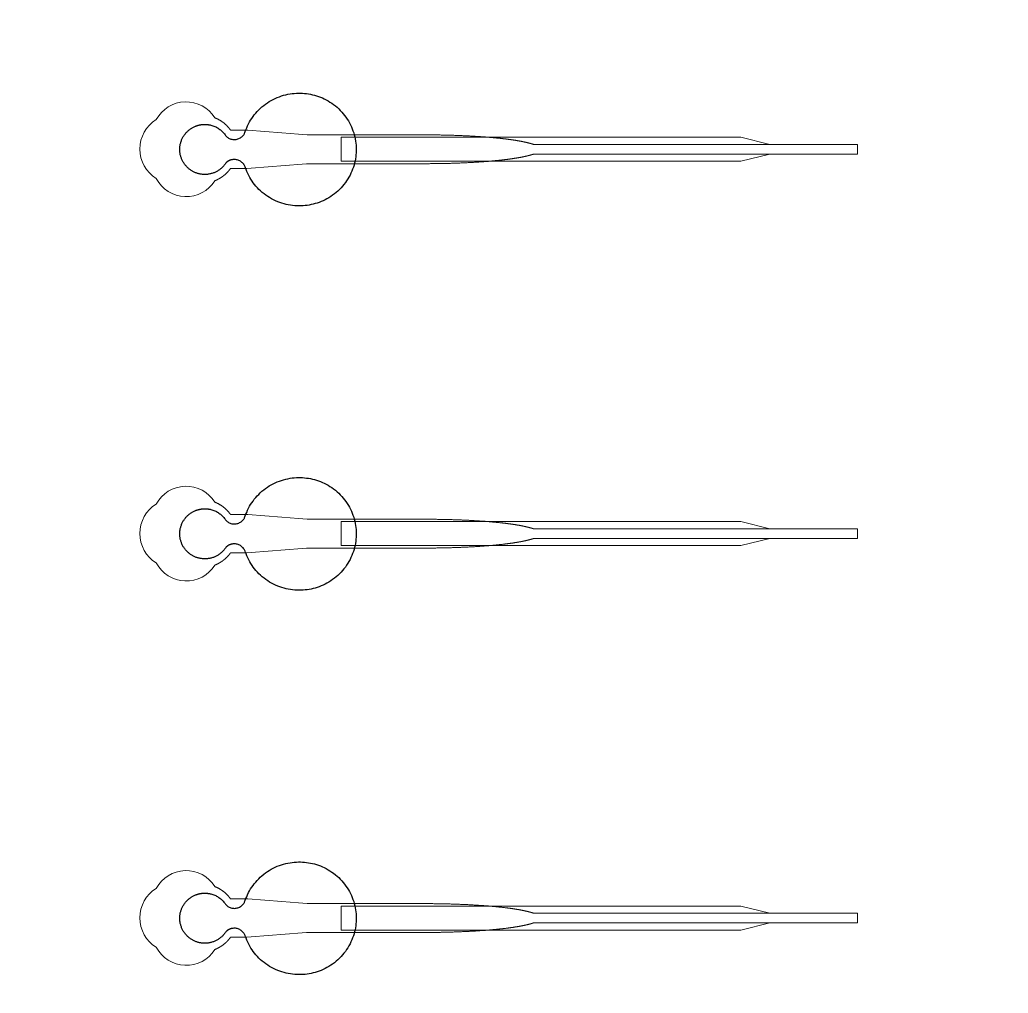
# Model space of a CAD drawing. Header units: inches. Extents: x -52997 to 52003, y -52254 to 52746.
# Drawn here: x -4 to 5140, y -6398 to -1333 of the extents above; entities that cross this region are included whole.
import ezdxf

# ---------------------------------------------------------------- set-up
doc = ezdxf.new("R2010")
doc.units = ezdxf.units.IN
doc.header["$MEASUREMENT"] = 0
doc.layers.add('1', color=1, linetype='Continuous')
doc.layers.add('2', color=140, linetype='Continuous', lineweight=0)
doc.layers.add('3', color=90, linetype='Continuous', lineweight=0)

msp = doc.modelspace()

# ---------------------------------------------------------------- linework, layer by layer
at = {"layer": '1'}
for points in [[(-16283.4, -47485.7), (0, -47485.7), (16283.4, -47485.7, 5.999107)], [(-16250, -47285.7), (0, -47285.7), (16250, -47285.7, 5.986812)], [(-13685.8, -45485.7), (0, -45485.7), (13685.8, -45485.7, 6.794322)]]:
    msp.add_lwpolyline(points, format="xyb", close=True, dxfattribs=at)
msp.add_circle((-497.2, 245.8), 52500, dxfattribs=at)
for points in [[(1067.9, -2078.6), (1090.1, -2055.5), (1121.8, -2060.7), (1153.4, -2065.9), (1167.1, -2094.9), (1242.5, -2335.8), (1494.5, -2298.1), (1746.5, -2260.4), (1746.6, -2008.3), (1746.8, -1756.1), (1494.8, -1718.2), (1242.8, -1680.3), (1167.1, -1921.1), (1153.9, -1949.6), (1123.1, -1955.3), (1092.2, -1961.1), (1069.6, -1939.3), (1018.3, -1855.9), (923.9, -1882), (829.5, -1908.1), (828.3, -2006), (827.1, -2104), (920.8, -2132.4), (1014.6, -2160.8), (1067.9, -2078.6)], [(1067.9, -4078.6), (1090.1, -4055.5), (1121.8, -4060.7), (1153.4, -4065.9), (1167.1, -4094.9), (1242.5, -4335.8), (1494.5, -4298.1), (1746.5, -4260.4), (1746.6, -4008.3), (1746.8, -3756.1), (1494.8, -3718.2), (1242.8, -3680.3), (1167.1, -3921.1), (1153.9, -3949.6), (1123.1, -3955.3), (1092.2, -3961.1), (1069.6, -3939.3), (1018.3, -3855.9), (923.9, -3882), (829.5, -3908.1), (828.3, -4006), (827.1, -4104), (920.8, -4132.4), (1014.6, -4160.8), (1067.9, -4078.6)], [(1067.9, -6078.6), (1090.1, -6055.5), (1121.8, -6060.7), (1153.4, -6065.9), (1167.1, -6094.9), (1242.5, -6335.8), (1494.5, -6298.1), (1746.5, -6260.4), (1746.6, -6008.3), (1746.8, -5756.1), (1494.8, -5718.2), (1242.8, -5680.3), (1167.1, -5921.1), (1153.9, -5949.6), (1123.1, -5955.3), (1092.2, -5961.1), (1069.6, -5939.3), (1018.3, -5855.9), (923.9, -5882), (829.5, -5908.1), (828.3, -6006), (827.1, -6104), (920.8, -6132.4), (1014.6, -6160.8), (1067.9, -6078.6)]]:
    msp.add_rational_spline(points, [1, 0.884783429184, 1, 0.884783429184, 1, 0.758252289935, 1, 0.758252289935, 1, 0.758252289935, 1, 0.758252289935, 1, 0.888941908896, 1, 0.888941908896, 1, 0.79946124759, 1, 0.79946124759, 1, 0.79946124759, 1, 0.79946124759, 1], degree=2, knots=[0, 0, 0, 0.969535, 0.969535, 1.939069, 1.939069, 3.359405, 3.359405, 4.779741, 4.779741, 6.200078, 6.200078, 7.620414, 7.620414, 8.571947, 8.571947, 9.52348, 9.52348, 10.812277, 10.812277, 12.101074, 12.101074, 13.389871, 13.389871, 14.678668, 14.678668, 14.678668], dxfattribs=at)
at = {"layer": '2'}
for points in [[(-16283.4, -47485.7), (0, -47485.7), (16283.4, -47485.7, 5.999107)], [(-16250, -47285.7), (0, -47285.7), (16250, -47285.7, 5.986812)], [(-13685.8, -45485.7), (0, -45485.7), (13685.8, -45485.7, 6.794322)], [(1010.7, -2170.4), (1011, -2170.3), (1011.9, -2170), (1012.7, -2169.7), (1013.6, -2169.3), (1014.4, -2169), (1015.3, -2168.6), (1016.1, -2168.3), (1017, -2167.9), (1017.8, -2167.5), (1018.7, -2167.2), (1019.5, -2166.8), (1020.4, -2166.4), (1021.2, -2166), (1022.1, -2165.6), (1022.9, -2165.2), (1023.8, -2164.8), (1024.7, -2164.4), (1025.5, -2163.9), (1026.4, -2163.5), (1027.2, -2163.1), (1028.1, -2162.6), (1028.9, -2162.2), (1029.8, -2161.7), (1030.7, -2161.3), (1031.5, -2160.8), (1032.4, -2160.3), (1033.2, -2159.9), (1034.1, -2159.4), (1034.9, -2158.9), (1035.8, -2158.4), (1036.6, -2157.9), (1037.5, -2157.4), (1038.4, -2156.9), (1039.2, -2156.4), (1040.1, -2155.8), (1040.9, -2155.3), (1041.7, -2154.8), (1042.6, -2154.2), (1043.4, -2153.7), (1044.3, -2153.1), (1045.1, -2152.6), (1046, -2152), (1046.8, -2151.4), (1047.6, -2150.9), (1048.5, -2150.3), (1049.3, -2149.7), (1050.1, -2149.1), (1050.9, -2148.5), (1051.8, -2147.9), (1052.6, -2147.3), (1053.4, -2146.7), (1054.2, -2146.1), (1055, -2145.5), (1055.8, -2144.8), (1056.6, -2144.2), (1057.4, -2143.6), (1058.2, -2142.9), (1059, -2142.3), (1059.8, -2141.7), (1060.6, -2141), (1061.4, -2140.4), (1062.2, -2139.7), (1062.9, -2139), (1063.7, -2138.4), (1064.5, -2137.7), (1065.2, -2137), (1066, -2136.3), (1066.8, -2135.7), (1067.5, -2135), (1068.3, -2134.3), (1069, -2133.6), (1069.7, -2132.9), (1070.5, -2132.2), (1071.2, -2131.5), (1071.9, -2130.8), (1072.7, -2130.1), (1073.4, -2129.3), (1074.1, -2128.6), (1074.8, -2127.9), (1075.5, -2127.2), (1076.2, -2126.4), (1076.9, -2125.7), (1077.6, -2125), (1078.2, -2124.3), (1078.9, -2123.5), (1079.6, -2122.8), (1080.2, -2122), (1080.9, -2121.3), (1081.5, -2120.5), (1082.2, -2119.8), (1082.8, -2119), (1083.5, -2118.3), (1084.1, -2117.5), (1084.7, -2116.8), (1085.3, -2116), (1085.9, -2115.3), (1086.5, -2114.5), (1087.1, -2113.7), (1087.7, -2113), (1088.3, -2112.2), (1088.9, -2111.4), (1089.5, -2110.7), (1090, -2109.9), (1090.6, -2109.1), (1091.1, -2108.4), (1091.7, -2107.6), (1092.2, -2106.8), (1135.8, -2106.8), (1157.6, -2106.8), (1168.5, -2106.8), (1171.2, -2106.8), (1172.6, -2106.8), (1172.6, -2106.8), (1172.6, -2106.8), (1172.7, -2106.8), (1172.7, -2106.8), (1172.7, -2106.8), (1172.8, -2106.8), (1173.1, -2106.8), (1173.8, -2106.7), (1175.2, -2106.6), (1177.9, -2106.4), (1200, -2104.7), (1376.7, -2091.2), (1465, -2084.4), (1487.1, -2082.7), (1498.1, -2081.9), (1498.5, -2081.8), (1498.5, -2081.8), (1498.6, -2081.8), (1498.6, -2081.8), (1498.7, -2081.8), (1499.1, -2081.8), (1759.6, -2081.8), (1765.9, -2081.8), (1778.4, -2081.8), (1878.9, -2081.8), (2080, -2081.8), (2092.5, -2081.8), (2098.8, -2081.8), (2102, -2081.8), (2103.5, -2081.8), (2103.9, -2081.8), (2104.1, -2081.8), (2104.2, -2081.8), (2104.3, -2081.8), (2104.3, -2081.8), (2104.3, -2081.8), (2104.9, -2081.8), (2109.5, -2081.8), (2114.1, -2081.8), (2118.7, -2081.8), (2123.3, -2081.8), (2128, -2081.8), (2132.6, -2081.7), (2137.3, -2081.7), (2142, -2081.7), (2146.7, -2081.6), (2151.4, -2081.6), (2156.1, -2081.6), (2160.8, -2081.5), (2165.5, -2081.4), (2170.3, -2081.4), (2175, -2081.3), (2179.8, -2081.2), (2184.6, -2081.2), (2189.3, -2081.1), (2194.1, -2081), (2198.9, -2080.9), (2203.7, -2080.8), (2208.5, -2080.7), (2213.3, -2080.6), (2218.1, -2080.5), (2222.9, -2080.3), (2227.8, -2080.2), (2232.6, -2080.1), (2237.4, -2080), (2242.2, -2079.8), (2247.1, -2079.7), (2251.9, -2079.5), (2256.7, -2079.4), (2261.6, -2079.2), (2266.4, -2079), (2271.2, -2078.9), (2276.1, -2078.7), (2280.9, -2078.5), (2285.7, -2078.3), (2290.5, -2078.1), (2295.4, -2077.9), (2300.2, -2077.7), (2305, -2077.5), (2309.8, -2077.3), (2314.6, -2077.1), (2319.4, -2076.8), (2324.2, -2076.6), (2328.9, -2076.4), (2333.7, -2076.1), (2338.5, -2075.9), (2343.2, -2075.6), (2348, -2075.4), (2352.7, -2075.1), (2357.4, -2074.8), (2362.1, -2074.6), (2366.8, -2074.3), (2371.5, -2074), (2376.2, -2073.7), (2380.8, -2073.4), (2385.5, -2073.1), (2390.1, -2072.8), (2394.7, -2072.5), (2399.3, -2072.1), (2403.8, -2071.8), (2406.1, -2071.6), (2408.4, -2071.5), (2410.7, -2071.3), (2412.9, -2071.1), (2415.2, -2071), (2417.5, -2070.8), (2419.7, -2070.6), (2421.9, -2070.5), (2424.2, -2070.3), (2426.4, -2070.1), (2428.7, -2069.9), (2430.9, -2069.7), (2433.1, -2069.6), (2435.3, -2069.4), (2437.5, -2069.2), (2439.7, -2069), (2441.9, -2068.8), (2444.1, -2068.6), (2446.3, -2068.5), (2448.5, -2068.3), (2450.7, -2068.1), (2452.8, -2067.9), (2455, -2067.7), (2457.2, -2067.5), (2459.3, -2067.3), (2461.4, -2067.1), (2463.6, -2066.9), (2465.7, -2066.7), (2467.8, -2066.5), (2470, -2066.3), (2472.1, -2066.1), (2474.2, -2065.9), (2476.3, -2065.7), (2478.4, -2065.5), (2480.5, -2065.3), (2482.5, -2065.1), (2484.6, -2064.8), (2486.7, -2064.6), (2488.7, -2064.4), (2490.8, -2064.2), (2492.8, -2064), (2494.8, -2063.8), (2496.9, -2063.5), (2498.9, -2063.3), (2500.9, -2063.1), (2502.9, -2062.9), (2504.9, -2062.7), (2506.9, -2062.4), (2508.9, -2062.2), (2510.8, -2062), (2512.8, -2061.8), (2514.8, -2061.5), (2516.7, -2061.3), (2518.7, -2061.1), (2520.6, -2060.8), (2522.5, -2060.6), (2524.4, -2060.4), (2526.3, -2060.1), (2528.2, -2059.9), (2530.1, -2059.7), (2532, -2059.4), (2533.9, -2059.2), (2535.7, -2058.9), (2537.6, -2058.7), (2539.5, -2058.5), (2541.3, -2058.2), (2543.1, -2058), (2544.9, -2057.7), (2546.8, -2057.5), (2548.6, -2057.2), (2550.4, -2057), (2552.1, -2056.7), (2553.9, -2056.5), (2555.7, -2056.2), (2557.4, -2056), (2559.2, -2055.7), (2560.9, -2055.5), (2562.7, -2055.2), (2564.4, -2055), (2566.1, -2054.7), (2567.8, -2054.5), (2569.5, -2054.2), (2571.2, -2053.9), (2572.8, -2053.7), (2574.5, -2053.4), (2576.1, -2053.2), (2577.8, -2052.9), (2579.4, -2052.6), (2581, -2052.4), (2582.7, -2052.1), (2584.3, -2051.8), (2585.9, -2051.6), (2587.4, -2051.3), (2589, -2051), (2590.6, -2050.8), (2592.1, -2050.5), (2593.7, -2050.2), (2595.2, -2050), (2596.7, -2049.7), (2598.2, -2049.4), (2599.7, -2049.1), (2601.2, -2048.9), (2602.7, -2048.6), (2604.2, -2048.3), (2605.6, -2048), (2607.1, -2047.8), (2608.5, -2047.5), (2610, -2047.2), (2611.4, -2046.9), (2612.8, -2046.6), (2614.2, -2046.4), (2615.6, -2046.1), (2617, -2045.8), (2618.3, -2045.5), (2619.7, -2045.2), (2621, -2044.9), (2622.4, -2044.7), (2623.7, -2044.4), (2625, -2044.1), (2626.3, -2043.8), (2627.6, -2043.5), (2628.9, -2043.2), (2630.1, -2043), (2631.4, -2042.7), (2632.6, -2042.4), (2633.9, -2042.1), (2635.1, -2041.8), (2636.3, -2041.5), (2637.5, -2041.2), (2638.7, -2040.9), (2639.9, -2040.6), (2641.1, -2040.3), (2642.2, -2040.1), (2643.4, -2039.8), (2644.5, -2039.5), (2645.6, -2039.2), (2646.7, -2038.9), (2647.8, -2038.6), (2648.9, -2038.3), (2650, -2038), (2651.1, -2037.7), (2652.2, -2037.4), (2653.2, -2037.1), (2654.2, -2036.8), (2655.3, -2036.5), (2656.3, -2036.2), (2657.3, -2035.9), (2658.3, -2035.6), (2659.3, -2035.3), (2660.2, -2035), (2661.2, -2034.7), (2662.2, -2034.4), (2663.1, -2034.1), (2664, -2033.8), (2664.9, -2033.5), (2665.8, -2033.2), (2666.7, -2032.9), (2667.6, -2032.6), (2668.5, -2032.3), (2669.9, -2031.9), (4355.5, -2032), (4355.5, -1981.8), (2670, -1981.8), (2669.7, -1981.7), (2668.8, -1981.4), (2668, -1981.1), (2667.1, -1980.8), (2666.2, -1980.5), (2665.3, -1980.2), (2664.4, -1979.9), (2663.4, -1979.6), (2662.5, -1979.3), (2661.6, -1979), (2660.6, -1978.7), (2659.6, -1978.4), (2658.6, -1978.1), (2657.6, -1977.8), (2656.6, -1977.5), (2655.6, -1977.2), (2654.6, -1976.9), (2653.6, -1976.6), (2652.5, -1976.3), (2651.5, -1976.1), (2650.4, -1975.8), (2649.3, -1975.5), (2648.2, -1975.2), (2647.1, -1974.9), (2646, -1974.6), (2644.9, -1974.3), (2643.7, -1974), (2642.6, -1973.7), (2641.4, -1973.4), (2640.2, -1973.1), (2639.1, -1972.8), (2637.9, -1972.5), (2636.7, -1972.2), (2635.4, -1971.9), (2634.2, -1971.7), (2633, -1971.4), (2631.7, -1971.1), (2630.5, -1970.8), (2629.2, -1970.5), (2627.9, -1970.2), (2626.6, -1969.9), (2625.3, -1969.6), (2624, -1969.4), (2622.7, -1969.1), (2621.4, -1968.8), (2620, -1968.5), (2618.7, -1968.2), (2617.3, -1967.9), (2615.9, -1967.7), (2614.5, -1967.4), (2613.1, -1967.1), (2611.7, -1966.8), (2610.3, -1966.5), (2608.9, -1966.3), (2607.5, -1966), (2606, -1965.7), (2604.5, -1965.4), (2603.1, -1965.1), (2601.6, -1964.9), (2600.1, -1964.6), (2598.6, -1964.3), (2597.1, -1964), (2595.6, -1963.8), (2594, -1963.5), (2592.5, -1963.2), (2590.9, -1963), (2589.4, -1962.7), (2587.8, -1962.4), (2586.2, -1962.2), (2584.6, -1961.9), (2583, -1961.6), (2581.4, -1961.4), (2579.8, -1961.1), (2578.1, -1960.8), (2576.5, -1960.6), (2574.8, -1960.3), (2573.2, -1960), (2571.5, -1959.8), (2569.8, -1959.5), (2568.1, -1959.3), (2566.4, -1959), (2564.7, -1958.7), (2563, -1958.5), (2561.3, -1958.2), (2559.5, -1958), (2557.8, -1957.7), (2556, -1957.5), (2554.3, -1957.2), (2552.5, -1957), (2550.7, -1956.7), (2548.9, -1956.5), (2547.1, -1956.2), (2545.3, -1956), (2543.5, -1955.7), (2541.7, -1955.5), (2539.8, -1955.2), (2538, -1955), (2536.1, -1954.8), (2534.3, -1954.5), (2532.4, -1954.3), (2530.5, -1954), (2528.6, -1953.8), (2526.7, -1953.6), (2524.8, -1953.3), (2522.9, -1953.1), (2521, -1952.9), (2519, -1952.6), (2517.1, -1952.4), (2515.2, -1952.2), (2513.2, -1951.9), (2511.2, -1951.7), (2509.3, -1951.5), (2507.3, -1951.3), (2505.3, -1951), (2503.3, -1950.8), (2501.3, -1950.6), (2499.3, -1950.4), (2497.3, -1950.2), (2495.3, -1949.9), (2493.2, -1949.7), (2491.2, -1949.5), (2489.2, -1949.3), (2487.1, -1949.1), (2485, -1948.9), (2483, -1948.7), (2480.9, -1948.4), (2478.8, -1948.2), (2476.7, -1948), (2474.6, -1947.8), (2472.5, -1947.6), (2470.4, -1947.4), (2468.3, -1947.2), (2466.2, -1947), (2464.1, -1946.8), (2461.9, -1946.6), (2459.8, -1946.4), (2457.6, -1946.2), (2455.5, -1946), (2453.3, -1945.8), (2451.2, -1945.6), (2449, -1945.4), (2446.8, -1945.3), (2444.6, -1945.1), (2442.5, -1944.9), (2440.3, -1944.7), (2438.1, -1944.5), (2435.9, -1944.3), (2433.7, -1944.1), (2431.4, -1944), (2429.2, -1943.8), (2427, -1943.6), (2424.8, -1943.4), (2422.5, -1943.2), (2420.3, -1943.1), (2418, -1942.9), (2415.8, -1942.7), (2413.5, -1942.6), (2411.3, -1942.4), (2409, -1942.2), (2406.7, -1942.1), (2402.2, -1941.7), (2397.6, -1941.4), (2393, -1941.1), (2388.4, -1940.8), (2383.8, -1940.5), (2379.2, -1940.2), (2374.5, -1939.9), (2369.9, -1939.6), (2365.2, -1939.3), (2360.5, -1939), (2355.8, -1938.7), (2351.1, -1938.5), (2346.4, -1938.2), (2341.7, -1937.9), (2336.9, -1937.7), (2332.2, -1937.5), (2327.4, -1937.2), (2322.7, -1937), (2317.9, -1936.7), (2313.1, -1936.5), (2308.4, -1936.3), (2303.6, -1936.1), (2298.8, -1935.9), (2294, -1935.7), (2289.2, -1935.5), (2284.4, -1935.3), (2279.6, -1935.1), (2274.8, -1934.9), (2270, -1934.7), (2265.2, -1934.6), (2260.3, -1934.4), (2255.5, -1934.3), (2250.7, -1934.1), (2245.9, -1933.9), (2241.1, -1933.8), (2236.3, -1933.7), (2231.5, -1933.5), (2226.7, -1933.4), (2221.9, -1933.3), (2217.1, -1933.2), (2212.3, -1933.1), (2207.6, -1932.9), (2202.8, -1932.8), (2198, -1932.8), (2193.3, -1932.7), (2188.5, -1932.6), (2183.8, -1932.5), (2179, -1932.4), (2174.3, -1932.3), (2169.6, -1932.3), (2164.9, -1932.2), (2160.2, -1932.2), (2155.5, -1932.1), (2150.8, -1932.1), (2146.1, -1932), (2141.5, -1932), (2136.8, -1931.9), (2132.2, -1931.9), (2127.6, -1931.9), (2123, -1931.9), (2118.4, -1931.9), (2116.1, -1931.8), (2115.5, -1931.8), (2115.2, -1931.8), (2115.1, -1931.8), (2114.9, -1931.8), (2113.3, -1931.8), (2106.9, -1931.8), (2094.2, -1931.8), (2043.2, -1931.8), (1839.2, -1931.8), (1788.2, -1931.8), (1762.7, -1931.8), (1756.4, -1931.8), (1754.8, -1931.8), (1499, -1931.8), (1498.6, -1931.8), (1498.6, -1931.8), (1498.5, -1931.8), (1498.5, -1931.8), (1498.4, -1931.8), (1498.1, -1931.8), (1496.7, -1931.7), (1491.2, -1931.3), (1447, -1927.9), (1358.7, -1921.1), (1182, -1907.6), (1176.5, -1907.1), (1173.8, -1906.9), (1173.1, -1906.9), (1172.7, -1906.8), (1172.7, -1906.8), (1172.7, -1906.8), (1172.7, -1906.8), (1172.6, -1906.8), (1172.6, -1906.8), (1172.6, -1906.8), (1172.2, -1906.8), (1169.5, -1906.8), (1164.1, -1906.8), (1153.2, -1906.8), (1131.4, -1906.8), (1109.6, -1906.8), (1098.7, -1906.8), (1093.2, -1906.8), (1092.6, -1906.8), (1092.4, -1906.8), (1092.3, -1906.8), (1092.3, -1906.8), (1092.2, -1906.8), (1092.2, -1906.8), (1092.2, -1906.8), (1091.8, -1906.2), (1091, -1905.1), (1090.2, -1904), (1089.4, -1902.9), (1088.6, -1901.8), (1087.7, -1900.6), (1086.8, -1899.5), (1086, -1898.4), (1085.1, -1897.3), (1084.2, -1896.2), (1083.3, -1895.1), (1082.3, -1894), (1081.4, -1892.9), (1080.4, -1891.8), (1079.5, -1890.7), (1078.5, -1889.6), (1077.5, -1888.5), (1076.5, -1887.5), (1075.5, -1886.4), (1074.5, -1885.3), (1073.4, -1884.3), (1072.4, -1883.2), (1071.3, -1882.2), (1070.2, -1881.1), (1069.2, -1880.1), (1068.1, -1879), (1066.9, -1878), (1065.8, -1877), (1064.7, -1876), (1063.5, -1875), (1062.4, -1874), (1061.2, -1873), (1060, -1872), (1058.9, -1871), (1057.7, -1870.1), (1056.4, -1869.1), (1055.2, -1868.2), (1054, -1867.2), (1052.8, -1866.3), (1051.5, -1865.4), (1050.2, -1864.5), (1049, -1863.6), (1047.7, -1862.7), (1046.4, -1861.8), (1045.1, -1861), (1043.8, -1860.1), (1042.5, -1859.3), (1041.2, -1858.4), (1039.9, -1857.6), (1038.5, -1856.8), (1037.2, -1856), (1035.8, -1855.2), (1034.5, -1854.4), (1033.1, -1853.6), (1031.7, -1852.9), (1030.4, -1852.1), (1029, -1851.4), (1027.6, -1850.7), (1026.2, -1850), (1024.8, -1849.3), (1023.4, -1848.6), (1022, -1848), (1020.6, -1847.3), (1019.1, -1846.7), (1017.7, -1846.1), (1016.3, -1845.5), (1014.9, -1844.9), (1013.4, -1844.3), (1012, -1843.7), (1010.8, -1843.2, 0.576044), (706.2, -1852.6, 0.560065), (706.2, -2159.1, 0.578435)], [(1010.7, -4170.4), (1011, -4170.3), (1011.9, -4170), (1012.7, -4169.7), (1013.6, -4169.3), (1014.4, -4169), (1015.3, -4168.6), (1016.1, -4168.3), (1017, -4167.9), (1017.8, -4167.5), (1018.7, -4167.2), (1019.5, -4166.8), (1020.4, -4166.4), (1021.2, -4166), (1022.1, -4165.6), (1022.9, -4165.2), (1023.8, -4164.8), (1024.7, -4164.4), (1025.5, -4163.9), (1026.4, -4163.5), (1027.2, -4163.1), (1028.1, -4162.6), (1028.9, -4162.2), (1029.8, -4161.7), (1030.7, -4161.3), (1031.5, -4160.8), (1032.4, -4160.3), (1033.2, -4159.9), (1034.1, -4159.4), (1034.9, -4158.9), (1035.8, -4158.4), (1036.6, -4157.9), (1037.5, -4157.4), (1038.4, -4156.9), (1039.2, -4156.4), (1040.1, -4155.8), (1040.9, -4155.3), (1041.7, -4154.8), (1042.6, -4154.2), (1043.4, -4153.7), (1044.3, -4153.1), (1045.1, -4152.6), (1046, -4152), (1046.8, -4151.4), (1047.6, -4150.9), (1048.5, -4150.3), (1049.3, -4149.7), (1050.1, -4149.1), (1050.9, -4148.5), (1051.8, -4147.9), (1052.6, -4147.3), (1053.4, -4146.7), (1054.2, -4146.1), (1055, -4145.5), (1055.8, -4144.8), (1056.6, -4144.2), (1057.4, -4143.6), (1058.2, -4142.9), (1059, -4142.3), (1059.8, -4141.7), (1060.6, -4141), (1061.4, -4140.4), (1062.2, -4139.7), (1062.9, -4139), (1063.7, -4138.4), (1064.5, -4137.7), (1065.2, -4137), (1066, -4136.3), (1066.8, -4135.7), (1067.5, -4135), (1068.3, -4134.3), (1069, -4133.6), (1069.7, -4132.9), (1070.5, -4132.2), (1071.2, -4131.5), (1071.9, -4130.8), (1072.7, -4130.1), (1073.4, -4129.3), (1074.1, -4128.6), (1074.8, -4127.9), (1075.5, -4127.2), (1076.2, -4126.4), (1076.9, -4125.7), (1077.6, -4125), (1078.2, -4124.3), (1078.9, -4123.5), (1079.6, -4122.8), (1080.2, -4122), (1080.9, -4121.3), (1081.5, -4120.5), (1082.2, -4119.8), (1082.8, -4119), (1083.5, -4118.3), (1084.1, -4117.5), (1084.7, -4116.8), (1085.3, -4116), (1085.9, -4115.3), (1086.5, -4114.5), (1087.1, -4113.7), (1087.7, -4113), (1088.3, -4112.2), (1088.9, -4111.4), (1089.5, -4110.7), (1090, -4109.9), (1090.6, -4109.1), (1091.1, -4108.4), (1091.7, -4107.6), (1092.2, -4106.8), (1135.8, -4106.8), (1157.6, -4106.8), (1168.5, -4106.8), (1171.2, -4106.8), (1172.6, -4106.8), (1172.6, -4106.8), (1172.6, -4106.8), (1172.7, -4106.8), (1172.7, -4106.8), (1172.7, -4106.8), (1172.8, -4106.8), (1173.1, -4106.8), (1173.8, -4106.7), (1175.2, -4106.6), (1177.9, -4106.4), (1200, -4104.7), (1376.7, -4091.2), (1465, -4084.4), (1487.1, -4082.7), (1498.1, -4081.9), (1498.5, -4081.8), (1498.5, -4081.8), (1498.6, -4081.8), (1498.6, -4081.8), (1498.7, -4081.8), (1499.1, -4081.8), (1759.6, -4081.8), (1765.9, -4081.8), (1778.4, -4081.8), (1878.9, -4081.8), (2080, -4081.8), (2092.5, -4081.8), (2098.8, -4081.8), (2102, -4081.8), (2103.5, -4081.8), (2103.9, -4081.8), (2104.1, -4081.8), (2104.2, -4081.8), (2104.3, -4081.8), (2104.3, -4081.8), (2104.3, -4081.8), (2104.9, -4081.8), (2109.5, -4081.8), (2114.1, -4081.8), (2118.7, -4081.8), (2123.3, -4081.8), (2128, -4081.8), (2132.6, -4081.7), (2137.3, -4081.7), (2142, -4081.7), (2146.7, -4081.6), (2151.4, -4081.6), (2156.1, -4081.6), (2160.8, -4081.5), (2165.5, -4081.4), (2170.3, -4081.4), (2175, -4081.3), (2179.8, -4081.2), (2184.6, -4081.2), (2189.3, -4081.1), (2194.1, -4081), (2198.9, -4080.9), (2203.7, -4080.8), (2208.5, -4080.7), (2213.3, -4080.6), (2218.1, -4080.5), (2222.9, -4080.3), (2227.8, -4080.2), (2232.6, -4080.1), (2237.4, -4080), (2242.2, -4079.8), (2247.1, -4079.7), (2251.9, -4079.5), (2256.7, -4079.4), (2261.6, -4079.2), (2266.4, -4079), (2271.2, -4078.9), (2276.1, -4078.7), (2280.9, -4078.5), (2285.7, -4078.3), (2290.5, -4078.1), (2295.4, -4077.9), (2300.2, -4077.7), (2305, -4077.5), (2309.8, -4077.3), (2314.6, -4077.1), (2319.4, -4076.8), (2324.2, -4076.6), (2328.9, -4076.4), (2333.7, -4076.1), (2338.5, -4075.9), (2343.2, -4075.6), (2348, -4075.4), (2352.7, -4075.1), (2357.4, -4074.8), (2362.1, -4074.6), (2366.8, -4074.3), (2371.5, -4074), (2376.2, -4073.7), (2380.8, -4073.4), (2385.5, -4073.1), (2390.1, -4072.8), (2394.7, -4072.5), (2399.3, -4072.1), (2403.8, -4071.8), (2406.1, -4071.6), (2408.4, -4071.5), (2410.7, -4071.3), (2412.9, -4071.1), (2415.2, -4071), (2417.5, -4070.8), (2419.7, -4070.6), (2421.9, -4070.5), (2424.2, -4070.3), (2426.4, -4070.1), (2428.7, -4069.9), (2430.9, -4069.7), (2433.1, -4069.6), (2435.3, -4069.4), (2437.5, -4069.2), (2439.7, -4069), (2441.9, -4068.8), (2444.1, -4068.6), (2446.3, -4068.5), (2448.5, -4068.3), (2450.7, -4068.1), (2452.8, -4067.9), (2455, -4067.7), (2457.2, -4067.5), (2459.3, -4067.3), (2461.4, -4067.1), (2463.6, -4066.9), (2465.7, -4066.7), (2467.8, -4066.5), (2470, -4066.3), (2472.1, -4066.1), (2474.2, -4065.9), (2476.3, -4065.7), (2478.4, -4065.5), (2480.5, -4065.3), (2482.5, -4065.1), (2484.6, -4064.8), (2486.7, -4064.6), (2488.7, -4064.4), (2490.8, -4064.2), (2492.8, -4064), (2494.8, -4063.8), (2496.9, -4063.5), (2498.9, -4063.3), (2500.9, -4063.1), (2502.9, -4062.9), (2504.9, -4062.7), (2506.9, -4062.4), (2508.9, -4062.2), (2510.8, -4062), (2512.8, -4061.8), (2514.8, -4061.5), (2516.7, -4061.3), (2518.7, -4061.1), (2520.6, -4060.8), (2522.5, -4060.6), (2524.4, -4060.4), (2526.3, -4060.1), (2528.2, -4059.9), (2530.1, -4059.7), (2532, -4059.4), (2533.9, -4059.2), (2535.7, -4058.9), (2537.6, -4058.7), (2539.5, -4058.5), (2541.3, -4058.2), (2543.1, -4058), (2544.9, -4057.7), (2546.8, -4057.5), (2548.6, -4057.2), (2550.4, -4057), (2552.1, -4056.7), (2553.9, -4056.5), (2555.7, -4056.2), (2557.4, -4056), (2559.2, -4055.7), (2560.9, -4055.5), (2562.7, -4055.2), (2564.4, -4055), (2566.1, -4054.7), (2567.8, -4054.5), (2569.5, -4054.2), (2571.2, -4053.9), (2572.8, -4053.7), (2574.5, -4053.4), (2576.1, -4053.2), (2577.8, -4052.9), (2579.4, -4052.6), (2581, -4052.4), (2582.7, -4052.1), (2584.3, -4051.8), (2585.9, -4051.6), (2587.4, -4051.3), (2589, -4051), (2590.6, -4050.8), (2592.1, -4050.5), (2593.7, -4050.2), (2595.2, -4050), (2596.7, -4049.7), (2598.2, -4049.4), (2599.7, -4049.1), (2601.2, -4048.9), (2602.7, -4048.6), (2604.2, -4048.3), (2605.6, -4048), (2607.1, -4047.8), (2608.5, -4047.5), (2610, -4047.2), (2611.4, -4046.9), (2612.8, -4046.6), (2614.2, -4046.4), (2615.6, -4046.1), (2617, -4045.8), (2618.3, -4045.5), (2619.7, -4045.2), (2621, -4044.9), (2622.4, -4044.7), (2623.7, -4044.4), (2625, -4044.1), (2626.3, -4043.8), (2627.6, -4043.5), (2628.9, -4043.2), (2630.1, -4043), (2631.4, -4042.7), (2632.6, -4042.4), (2633.9, -4042.1), (2635.1, -4041.8), (2636.3, -4041.5), (2637.5, -4041.2), (2638.7, -4040.9), (2639.9, -4040.6), (2641.1, -4040.3), (2642.2, -4040.1), (2643.4, -4039.8), (2644.5, -4039.5), (2645.6, -4039.2), (2646.7, -4038.9), (2647.8, -4038.6), (2648.9, -4038.3), (2650, -4038), (2651.1, -4037.7), (2652.2, -4037.4), (2653.2, -4037.1), (2654.2, -4036.8), (2655.3, -4036.5), (2656.3, -4036.2), (2657.3, -4035.9), (2658.3, -4035.6), (2659.3, -4035.3), (2660.2, -4035), (2661.2, -4034.7), (2662.2, -4034.4), (2663.1, -4034.1), (2664, -4033.8), (2664.9, -4033.5), (2665.8, -4033.2), (2666.7, -4032.9), (2667.6, -4032.6), (2668.5, -4032.3), (2669.9, -4031.9), (4355.5, -4032), (4355.5, -3981.8), (2670, -3981.8), (2669.7, -3981.7), (2668.8, -3981.4), (2668, -3981.1), (2667.1, -3980.8), (2666.2, -3980.5), (2665.3, -3980.2), (2664.4, -3979.9), (2663.4, -3979.6), (2662.5, -3979.3), (2661.6, -3979), (2660.6, -3978.7), (2659.6, -3978.4), (2658.6, -3978.1), (2657.6, -3977.8), (2656.6, -3977.5), (2655.6, -3977.2), (2654.6, -3976.9), (2653.6, -3976.6), (2652.5, -3976.3), (2651.5, -3976.1), (2650.4, -3975.8), (2649.3, -3975.5), (2648.2, -3975.2), (2647.1, -3974.9), (2646, -3974.6), (2644.9, -3974.3), (2643.7, -3974), (2642.6, -3973.7), (2641.4, -3973.4), (2640.2, -3973.1), (2639.1, -3972.8), (2637.9, -3972.5), (2636.7, -3972.2), (2635.4, -3971.9), (2634.2, -3971.7), (2633, -3971.4), (2631.7, -3971.1), (2630.5, -3970.8), (2629.2, -3970.5), (2627.9, -3970.2), (2626.6, -3969.9), (2625.3, -3969.6), (2624, -3969.4), (2622.7, -3969.1), (2621.4, -3968.8), (2620, -3968.5), (2618.7, -3968.2), (2617.3, -3967.9), (2615.9, -3967.7), (2614.5, -3967.4), (2613.1, -3967.1), (2611.7, -3966.8), (2610.3, -3966.5), (2608.9, -3966.3), (2607.5, -3966), (2606, -3965.7), (2604.5, -3965.4), (2603.1, -3965.1), (2601.6, -3964.9), (2600.1, -3964.6), (2598.6, -3964.3), (2597.1, -3964), (2595.6, -3963.8), (2594, -3963.5), (2592.5, -3963.2), (2590.9, -3963), (2589.4, -3962.7), (2587.8, -3962.4), (2586.2, -3962.2), (2584.6, -3961.9), (2583, -3961.6), (2581.4, -3961.4), (2579.8, -3961.1), (2578.1, -3960.8), (2576.5, -3960.6), (2574.8, -3960.3), (2573.2, -3960), (2571.5, -3959.8), (2569.8, -3959.5), (2568.1, -3959.3), (2566.4, -3959), (2564.7, -3958.7), (2563, -3958.5), (2561.3, -3958.2), (2559.5, -3958), (2557.8, -3957.7), (2556, -3957.5), (2554.3, -3957.2), (2552.5, -3957), (2550.7, -3956.7), (2548.9, -3956.5), (2547.1, -3956.2), (2545.3, -3956), (2543.5, -3955.7), (2541.7, -3955.5), (2539.8, -3955.2), (2538, -3955), (2536.1, -3954.8), (2534.3, -3954.5), (2532.4, -3954.3), (2530.5, -3954), (2528.6, -3953.8), (2526.7, -3953.6), (2524.8, -3953.3), (2522.9, -3953.1), (2521, -3952.9), (2519, -3952.6), (2517.1, -3952.4), (2515.2, -3952.2), (2513.2, -3951.9), (2511.2, -3951.7), (2509.3, -3951.5), (2507.3, -3951.3), (2505.3, -3951), (2503.3, -3950.8), (2501.3, -3950.6), (2499.3, -3950.4), (2497.3, -3950.2), (2495.3, -3949.9), (2493.2, -3949.7), (2491.2, -3949.5), (2489.2, -3949.3), (2487.1, -3949.1), (2485, -3948.9), (2483, -3948.7), (2480.9, -3948.4), (2478.8, -3948.2), (2476.7, -3948), (2474.6, -3947.8), (2472.5, -3947.6), (2470.4, -3947.4), (2468.3, -3947.2), (2466.2, -3947), (2464.1, -3946.8), (2461.9, -3946.6), (2459.8, -3946.4), (2457.6, -3946.2), (2455.5, -3946), (2453.3, -3945.8), (2451.2, -3945.6), (2449, -3945.4), (2446.8, -3945.3), (2444.6, -3945.1), (2442.5, -3944.9), (2440.3, -3944.7), (2438.1, -3944.5), (2435.9, -3944.3), (2433.7, -3944.1), (2431.4, -3944), (2429.2, -3943.8), (2427, -3943.6), (2424.8, -3943.4), (2422.5, -3943.2), (2420.3, -3943.1), (2418, -3942.9), (2415.8, -3942.7), (2413.5, -3942.6), (2411.3, -3942.4), (2409, -3942.2), (2406.7, -3942.1), (2402.2, -3941.7), (2397.6, -3941.4), (2393, -3941.1), (2388.4, -3940.8), (2383.8, -3940.5), (2379.2, -3940.2), (2374.5, -3939.9), (2369.9, -3939.6), (2365.2, -3939.3), (2360.5, -3939), (2355.8, -3938.7), (2351.1, -3938.5), (2346.4, -3938.2), (2341.7, -3937.9), (2336.9, -3937.7), (2332.2, -3937.5), (2327.4, -3937.2), (2322.7, -3937), (2317.9, -3936.7), (2313.1, -3936.5), (2308.4, -3936.3), (2303.6, -3936.1), (2298.8, -3935.9), (2294, -3935.7), (2289.2, -3935.5), (2284.4, -3935.3), (2279.6, -3935.1), (2274.8, -3934.9), (2270, -3934.7), (2265.2, -3934.6), (2260.3, -3934.4), (2255.5, -3934.3), (2250.7, -3934.1), (2245.9, -3933.9), (2241.1, -3933.8), (2236.3, -3933.7), (2231.5, -3933.5), (2226.7, -3933.4), (2221.9, -3933.3), (2217.1, -3933.2), (2212.3, -3933.1), (2207.6, -3932.9), (2202.8, -3932.8), (2198, -3932.8), (2193.3, -3932.7), (2188.5, -3932.6), (2183.8, -3932.5), (2179, -3932.4), (2174.3, -3932.3), (2169.6, -3932.3), (2164.9, -3932.2), (2160.2, -3932.2), (2155.5, -3932.1), (2150.8, -3932.1), (2146.1, -3932), (2141.5, -3932), (2136.8, -3931.9), (2132.2, -3931.9), (2127.6, -3931.9), (2123, -3931.9), (2118.4, -3931.9), (2116.1, -3931.8), (2115.5, -3931.8), (2115.2, -3931.8), (2115.1, -3931.8), (2114.9, -3931.8), (2113.3, -3931.8), (2106.9, -3931.8), (2094.2, -3931.8), (2043.2, -3931.8), (1839.2, -3931.8), (1788.2, -3931.8), (1762.7, -3931.8), (1756.4, -3931.8), (1754.8, -3931.8), (1499, -3931.8), (1498.6, -3931.8), (1498.6, -3931.8), (1498.5, -3931.8), (1498.5, -3931.8), (1498.4, -3931.8), (1498.1, -3931.8), (1496.7, -3931.7), (1491.2, -3931.3), (1447, -3927.9), (1358.7, -3921.1), (1182, -3907.6), (1176.5, -3907.1), (1173.8, -3906.9), (1173.1, -3906.9), (1172.7, -3906.8), (1172.7, -3906.8), (1172.7, -3906.8), (1172.7, -3906.8), (1172.6, -3906.8), (1172.6, -3906.8), (1172.6, -3906.8), (1172.2, -3906.8), (1169.5, -3906.8), (1164.1, -3906.8), (1153.2, -3906.8), (1131.4, -3906.8), (1109.6, -3906.8), (1098.7, -3906.8), (1093.2, -3906.8), (1092.6, -3906.8), (1092.4, -3906.8), (1092.3, -3906.8), (1092.3, -3906.8), (1092.2, -3906.8), (1092.2, -3906.8), (1092.2, -3906.8), (1091.8, -3906.2), (1091, -3905.1), (1090.2, -3904), (1089.4, -3902.9), (1088.6, -3901.8), (1087.7, -3900.6), (1086.8, -3899.5), (1086, -3898.4), (1085.1, -3897.3), (1084.2, -3896.2), (1083.3, -3895.1), (1082.3, -3894), (1081.4, -3892.9), (1080.4, -3891.8), (1079.5, -3890.7), (1078.5, -3889.6), (1077.5, -3888.5), (1076.5, -3887.5), (1075.5, -3886.4), (1074.5, -3885.3), (1073.4, -3884.3), (1072.4, -3883.2), (1071.3, -3882.2), (1070.2, -3881.1), (1069.2, -3880.1), (1068.1, -3879), (1066.9, -3878), (1065.8, -3877), (1064.7, -3876), (1063.5, -3875), (1062.4, -3874), (1061.2, -3873), (1060, -3872), (1058.9, -3871), (1057.7, -3870.1), (1056.4, -3869.1), (1055.2, -3868.2), (1054, -3867.2), (1052.8, -3866.3), (1051.5, -3865.4), (1050.2, -3864.5), (1049, -3863.6), (1047.7, -3862.7), (1046.4, -3861.8), (1045.1, -3861), (1043.8, -3860.1), (1042.5, -3859.3), (1041.2, -3858.4), (1039.9, -3857.6), (1038.5, -3856.8), (1037.2, -3856), (1035.8, -3855.2), (1034.5, -3854.4), (1033.1, -3853.6), (1031.7, -3852.9), (1030.4, -3852.1), (1029, -3851.4), (1027.6, -3850.7), (1026.2, -3850), (1024.8, -3849.3), (1023.4, -3848.6), (1022, -3848), (1020.6, -3847.3), (1019.1, -3846.7), (1017.7, -3846.1), (1016.3, -3845.5), (1014.9, -3844.9), (1013.4, -3844.3), (1012, -3843.7), (1010.8, -3843.2, 0.576044), (706.2, -3852.6, 0.560065), (706.2, -4159.1, 0.578435)], [(1010.7, -6170.4), (1011, -6170.3), (1011.9, -6170), (1012.7, -6169.7), (1013.6, -6169.3), (1014.4, -6169), (1015.3, -6168.6), (1016.1, -6168.3), (1017, -6167.9), (1017.8, -6167.5), (1018.7, -6167.2), (1019.5, -6166.8), (1020.4, -6166.4), (1021.2, -6166), (1022.1, -6165.6), (1022.9, -6165.2), (1023.8, -6164.8), (1024.7, -6164.4), (1025.5, -6163.9), (1026.4, -6163.5), (1027.2, -6163.1), (1028.1, -6162.6), (1028.9, -6162.2), (1029.8, -6161.7), (1030.7, -6161.3), (1031.5, -6160.8), (1032.4, -6160.3), (1033.2, -6159.9), (1034.1, -6159.4), (1034.9, -6158.9), (1035.8, -6158.4), (1036.6, -6157.9), (1037.5, -6157.4), (1038.4, -6156.9), (1039.2, -6156.4), (1040.1, -6155.8), (1040.9, -6155.3), (1041.7, -6154.8), (1042.6, -6154.2), (1043.4, -6153.7), (1044.3, -6153.1), (1045.1, -6152.6), (1046, -6152), (1046.8, -6151.4), (1047.6, -6150.9), (1048.5, -6150.3), (1049.3, -6149.7), (1050.1, -6149.1), (1050.9, -6148.5), (1051.8, -6147.9), (1052.6, -6147.3), (1053.4, -6146.7), (1054.2, -6146.1), (1055, -6145.5), (1055.8, -6144.8), (1056.6, -6144.2), (1057.4, -6143.6), (1058.2, -6142.9), (1059, -6142.3), (1059.8, -6141.7), (1060.6, -6141), (1061.4, -6140.4), (1062.2, -6139.7), (1062.9, -6139), (1063.7, -6138.4), (1064.5, -6137.7), (1065.2, -6137), (1066, -6136.3), (1066.8, -6135.7), (1067.5, -6135), (1068.3, -6134.3), (1069, -6133.6), (1069.7, -6132.9), (1070.5, -6132.2), (1071.2, -6131.5), (1071.9, -6130.8), (1072.7, -6130.1), (1073.4, -6129.3), (1074.1, -6128.6), (1074.8, -6127.9), (1075.5, -6127.2), (1076.2, -6126.4), (1076.9, -6125.7), (1077.6, -6125), (1078.2, -6124.3), (1078.9, -6123.5), (1079.6, -6122.8), (1080.2, -6122), (1080.9, -6121.3), (1081.5, -6120.5), (1082.2, -6119.8), (1082.8, -6119), (1083.5, -6118.3), (1084.1, -6117.5), (1084.7, -6116.8), (1085.3, -6116), (1085.9, -6115.3), (1086.5, -6114.5), (1087.1, -6113.7), (1087.7, -6113), (1088.3, -6112.2), (1088.9, -6111.4), (1089.5, -6110.7), (1090, -6109.9), (1090.6, -6109.1), (1091.1, -6108.4), (1091.7, -6107.6), (1092.2, -6106.8), (1135.8, -6106.8), (1157.6, -6106.8), (1168.5, -6106.8), (1171.2, -6106.8), (1172.6, -6106.8), (1172.6, -6106.8), (1172.6, -6106.8), (1172.7, -6106.8), (1172.7, -6106.8), (1172.7, -6106.8), (1172.8, -6106.8), (1173.1, -6106.8), (1173.8, -6106.7), (1175.2, -6106.6), (1177.9, -6106.4), (1200, -6104.7), (1376.7, -6091.2), (1465, -6084.4), (1487.1, -6082.7), (1498.1, -6081.9), (1498.5, -6081.8), (1498.5, -6081.8), (1498.6, -6081.8), (1498.6, -6081.8), (1498.7, -6081.8), (1499.1, -6081.8), (1759.6, -6081.8), (1765.9, -6081.8), (1778.4, -6081.8), (1878.9, -6081.8), (2080, -6081.8), (2092.5, -6081.8), (2098.8, -6081.8), (2102, -6081.8), (2103.5, -6081.8), (2103.9, -6081.8), (2104.1, -6081.8), (2104.2, -6081.8), (2104.3, -6081.8), (2104.3, -6081.8), (2104.3, -6081.8), (2104.9, -6081.8), (2109.5, -6081.8), (2114.1, -6081.8), (2118.7, -6081.8), (2123.3, -6081.8), (2128, -6081.8), (2132.6, -6081.7), (2137.3, -6081.7), (2142, -6081.7), (2146.7, -6081.6), (2151.4, -6081.6), (2156.1, -6081.6), (2160.8, -6081.5), (2165.5, -6081.4), (2170.3, -6081.4), (2175, -6081.3), (2179.8, -6081.2), (2184.6, -6081.2), (2189.3, -6081.1), (2194.1, -6081), (2198.9, -6080.9), (2203.7, -6080.8), (2208.5, -6080.7), (2213.3, -6080.6), (2218.1, -6080.5), (2222.9, -6080.3), (2227.8, -6080.2), (2232.6, -6080.1), (2237.4, -6080), (2242.2, -6079.8), (2247.1, -6079.7), (2251.9, -6079.5), (2256.7, -6079.4), (2261.6, -6079.2), (2266.4, -6079), (2271.2, -6078.9), (2276.1, -6078.7), (2280.9, -6078.5), (2285.7, -6078.3), (2290.5, -6078.1), (2295.4, -6077.9), (2300.2, -6077.7), (2305, -6077.5), (2309.8, -6077.3), (2314.6, -6077.1), (2319.4, -6076.8), (2324.2, -6076.6), (2328.9, -6076.4), (2333.7, -6076.1), (2338.5, -6075.9), (2343.2, -6075.6), (2348, -6075.4), (2352.7, -6075.1), (2357.4, -6074.8), (2362.1, -6074.6), (2366.8, -6074.3), (2371.5, -6074), (2376.2, -6073.7), (2380.8, -6073.4), (2385.5, -6073.1), (2390.1, -6072.8), (2394.7, -6072.5), (2399.3, -6072.1), (2403.8, -6071.8), (2406.1, -6071.6), (2408.4, -6071.5), (2410.7, -6071.3), (2412.9, -6071.1), (2415.2, -6071), (2417.5, -6070.8), (2419.7, -6070.6), (2421.9, -6070.5), (2424.2, -6070.3), (2426.4, -6070.1), (2428.7, -6069.9), (2430.9, -6069.7), (2433.1, -6069.6), (2435.3, -6069.4), (2437.5, -6069.2), (2439.7, -6069), (2441.9, -6068.8), (2444.1, -6068.6), (2446.3, -6068.5), (2448.5, -6068.3), (2450.7, -6068.1), (2452.8, -6067.9), (2455, -6067.7), (2457.2, -6067.5), (2459.3, -6067.3), (2461.4, -6067.1), (2463.6, -6066.9), (2465.7, -6066.7), (2467.8, -6066.5), (2470, -6066.3), (2472.1, -6066.1), (2474.2, -6065.9), (2476.3, -6065.7), (2478.4, -6065.5), (2480.5, -6065.3), (2482.5, -6065.1), (2484.6, -6064.8), (2486.7, -6064.6), (2488.7, -6064.4), (2490.8, -6064.2), (2492.8, -6064), (2494.8, -6063.8), (2496.9, -6063.5), (2498.9, -6063.3), (2500.9, -6063.1), (2502.9, -6062.9), (2504.9, -6062.7), (2506.9, -6062.4), (2508.9, -6062.2), (2510.8, -6062), (2512.8, -6061.8), (2514.8, -6061.5), (2516.7, -6061.3), (2518.7, -6061.1), (2520.6, -6060.8), (2522.5, -6060.6), (2524.4, -6060.4), (2526.3, -6060.1), (2528.2, -6059.9), (2530.1, -6059.7), (2532, -6059.4), (2533.9, -6059.2), (2535.7, -6058.9), (2537.6, -6058.7), (2539.5, -6058.5), (2541.3, -6058.2), (2543.1, -6058), (2544.9, -6057.7), (2546.8, -6057.5), (2548.6, -6057.2), (2550.4, -6057), (2552.1, -6056.7), (2553.9, -6056.5), (2555.7, -6056.2), (2557.4, -6056), (2559.2, -6055.7), (2560.9, -6055.5), (2562.7, -6055.2), (2564.4, -6055), (2566.1, -6054.7), (2567.8, -6054.5), (2569.5, -6054.2), (2571.2, -6053.9), (2572.8, -6053.7), (2574.5, -6053.4), (2576.1, -6053.2), (2577.8, -6052.9), (2579.4, -6052.6), (2581, -6052.4), (2582.7, -6052.1), (2584.3, -6051.8), (2585.9, -6051.6), (2587.4, -6051.3), (2589, -6051), (2590.6, -6050.8), (2592.1, -6050.5), (2593.7, -6050.2), (2595.2, -6050), (2596.7, -6049.7), (2598.2, -6049.4), (2599.7, -6049.1), (2601.2, -6048.9), (2602.7, -6048.6), (2604.2, -6048.3), (2605.6, -6048), (2607.1, -6047.8), (2608.5, -6047.5), (2610, -6047.2), (2611.4, -6046.9), (2612.8, -6046.6), (2614.2, -6046.4), (2615.6, -6046.1), (2617, -6045.8), (2618.3, -6045.5), (2619.7, -6045.2), (2621, -6044.9), (2622.4, -6044.7), (2623.7, -6044.4), (2625, -6044.1), (2626.3, -6043.8), (2627.6, -6043.5), (2628.9, -6043.2), (2630.1, -6043), (2631.4, -6042.7), (2632.6, -6042.4), (2633.9, -6042.1), (2635.1, -6041.8), (2636.3, -6041.5), (2637.5, -6041.2), (2638.7, -6040.9), (2639.9, -6040.6), (2641.1, -6040.3), (2642.2, -6040.1), (2643.4, -6039.8), (2644.5, -6039.5), (2645.6, -6039.2), (2646.7, -6038.9), (2647.8, -6038.6), (2648.9, -6038.3), (2650, -6038), (2651.1, -6037.7), (2652.2, -6037.4), (2653.2, -6037.1), (2654.2, -6036.8), (2655.3, -6036.5), (2656.3, -6036.2), (2657.3, -6035.9), (2658.3, -6035.6), (2659.3, -6035.3), (2660.2, -6035), (2661.2, -6034.7), (2662.2, -6034.4), (2663.1, -6034.1), (2664, -6033.8), (2664.9, -6033.5), (2665.8, -6033.2), (2666.7, -6032.9), (2667.6, -6032.6), (2668.5, -6032.3), (2669.9, -6031.9), (4355.5, -6032), (4355.5, -5981.8), (2670, -5981.8), (2669.7, -5981.7), (2668.8, -5981.4), (2668, -5981.1), (2667.1, -5980.8), (2666.2, -5980.5), (2665.3, -5980.2), (2664.4, -5979.9), (2663.4, -5979.6), (2662.5, -5979.3), (2661.6, -5979), (2660.6, -5978.7), (2659.6, -5978.4), (2658.6, -5978.1), (2657.6, -5977.8), (2656.6, -5977.5), (2655.6, -5977.2), (2654.6, -5976.9), (2653.6, -5976.6), (2652.5, -5976.3), (2651.5, -5976.1), (2650.4, -5975.8), (2649.3, -5975.5), (2648.2, -5975.2), (2647.1, -5974.9), (2646, -5974.6), (2644.9, -5974.3), (2643.7, -5974), (2642.6, -5973.7), (2641.4, -5973.4), (2640.2, -5973.1), (2639.1, -5972.8), (2637.9, -5972.5), (2636.7, -5972.2), (2635.4, -5971.9), (2634.2, -5971.7), (2633, -5971.4), (2631.7, -5971.1), (2630.5, -5970.8), (2629.2, -5970.5), (2627.9, -5970.2), (2626.6, -5969.9), (2625.3, -5969.6), (2624, -5969.4), (2622.7, -5969.1), (2621.4, -5968.8), (2620, -5968.5), (2618.7, -5968.2), (2617.3, -5967.9), (2615.9, -5967.7), (2614.5, -5967.4), (2613.1, -5967.1), (2611.7, -5966.8), (2610.3, -5966.5), (2608.9, -5966.3), (2607.5, -5966), (2606, -5965.7), (2604.5, -5965.4), (2603.1, -5965.1), (2601.6, -5964.9), (2600.1, -5964.6), (2598.6, -5964.3), (2597.1, -5964), (2595.6, -5963.8), (2594, -5963.5), (2592.5, -5963.2), (2590.9, -5963), (2589.4, -5962.7), (2587.8, -5962.4), (2586.2, -5962.2), (2584.6, -5961.9), (2583, -5961.6), (2581.4, -5961.4), (2579.8, -5961.1), (2578.1, -5960.8), (2576.5, -5960.6), (2574.8, -5960.3), (2573.2, -5960), (2571.5, -5959.8), (2569.8, -5959.5), (2568.1, -5959.3), (2566.4, -5959), (2564.7, -5958.7), (2563, -5958.5), (2561.3, -5958.2), (2559.5, -5958), (2557.8, -5957.7), (2556, -5957.5), (2554.3, -5957.2), (2552.5, -5957), (2550.7, -5956.7), (2548.9, -5956.5), (2547.1, -5956.2), (2545.3, -5956), (2543.5, -5955.7), (2541.7, -5955.5), (2539.8, -5955.2), (2538, -5955), (2536.1, -5954.8), (2534.3, -5954.5), (2532.4, -5954.3), (2530.5, -5954), (2528.6, -5953.8), (2526.7, -5953.6), (2524.8, -5953.3), (2522.9, -5953.1), (2521, -5952.9), (2519, -5952.6), (2517.1, -5952.4), (2515.2, -5952.2), (2513.2, -5951.9), (2511.2, -5951.7), (2509.3, -5951.5), (2507.3, -5951.3), (2505.3, -5951), (2503.3, -5950.8), (2501.3, -5950.6), (2499.3, -5950.4), (2497.3, -5950.2), (2495.3, -5949.9), (2493.2, -5949.7), (2491.2, -5949.5), (2489.2, -5949.3), (2487.1, -5949.1), (2485, -5948.9), (2483, -5948.7), (2480.9, -5948.4), (2478.8, -5948.2), (2476.7, -5948), (2474.6, -5947.8), (2472.5, -5947.6), (2470.4, -5947.4), (2468.3, -5947.2), (2466.2, -5947), (2464.1, -5946.8), (2461.9, -5946.6), (2459.8, -5946.4), (2457.6, -5946.2), (2455.5, -5946), (2453.3, -5945.8), (2451.2, -5945.6), (2449, -5945.4), (2446.8, -5945.3), (2444.6, -5945.1), (2442.5, -5944.9), (2440.3, -5944.7), (2438.1, -5944.5), (2435.9, -5944.3), (2433.7, -5944.1), (2431.4, -5944), (2429.2, -5943.8), (2427, -5943.6), (2424.8, -5943.4), (2422.5, -5943.2), (2420.3, -5943.1), (2418, -5942.9), (2415.8, -5942.7), (2413.5, -5942.6), (2411.3, -5942.4), (2409, -5942.2), (2406.7, -5942.1), (2402.2, -5941.7), (2397.6, -5941.4), (2393, -5941.1), (2388.4, -5940.8), (2383.8, -5940.5), (2379.2, -5940.2), (2374.5, -5939.9), (2369.9, -5939.6), (2365.2, -5939.3), (2360.5, -5939), (2355.8, -5938.7), (2351.1, -5938.5), (2346.4, -5938.2), (2341.7, -5937.9), (2336.9, -5937.7), (2332.2, -5937.5), (2327.4, -5937.2), (2322.7, -5937), (2317.9, -5936.7), (2313.1, -5936.5), (2308.4, -5936.3), (2303.6, -5936.1), (2298.8, -5935.9), (2294, -5935.7), (2289.2, -5935.5), (2284.4, -5935.3), (2279.6, -5935.1), (2274.8, -5934.9), (2270, -5934.7), (2265.2, -5934.6), (2260.3, -5934.4), (2255.5, -5934.3), (2250.7, -5934.1), (2245.9, -5933.9), (2241.1, -5933.8), (2236.3, -5933.7), (2231.5, -5933.5), (2226.7, -5933.4), (2221.9, -5933.3), (2217.1, -5933.2), (2212.3, -5933.1), (2207.6, -5932.9), (2202.8, -5932.8), (2198, -5932.8), (2193.3, -5932.7), (2188.5, -5932.6), (2183.8, -5932.5), (2179, -5932.4), (2174.3, -5932.3), (2169.6, -5932.3), (2164.9, -5932.2), (2160.2, -5932.2), (2155.5, -5932.1), (2150.8, -5932.1), (2146.1, -5932), (2141.5, -5932), (2136.8, -5931.9), (2132.2, -5931.9), (2127.6, -5931.9), (2123, -5931.9), (2118.4, -5931.9), (2116.1, -5931.8), (2115.5, -5931.8), (2115.2, -5931.8), (2115.1, -5931.8), (2114.9, -5931.8), (2113.3, -5931.8), (2106.9, -5931.8), (2094.2, -5931.8), (2043.2, -5931.8), (1839.2, -5931.8), (1788.2, -5931.8), (1762.7, -5931.8), (1756.4, -5931.8), (1754.8, -5931.8), (1499, -5931.8), (1498.6, -5931.8), (1498.6, -5931.8), (1498.5, -5931.8), (1498.5, -5931.8), (1498.4, -5931.8), (1498.1, -5931.8), (1496.7, -5931.7), (1491.2, -5931.3), (1447, -5927.9), (1358.7, -5921.1), (1182, -5907.6), (1176.5, -5907.1), (1173.8, -5906.9), (1173.1, -5906.9), (1172.7, -5906.8), (1172.7, -5906.8), (1172.7, -5906.8), (1172.7, -5906.8), (1172.6, -5906.8), (1172.6, -5906.8), (1172.6, -5906.8), (1172.2, -5906.8), (1169.5, -5906.8), (1164.1, -5906.8), (1153.2, -5906.8), (1131.4, -5906.8), (1109.6, -5906.8), (1098.7, -5906.8), (1093.2, -5906.8), (1092.6, -5906.8), (1092.4, -5906.8), (1092.3, -5906.8), (1092.3, -5906.8), (1092.2, -5906.8), (1092.2, -5906.8), (1092.2, -5906.8), (1091.8, -5906.2), (1091, -5905.1), (1090.2, -5904), (1089.4, -5902.9), (1088.6, -5901.8), (1087.7, -5900.6), (1086.8, -5899.5), (1086, -5898.4), (1085.1, -5897.3), (1084.2, -5896.2), (1083.3, -5895.1), (1082.3, -5894), (1081.4, -5892.9), (1080.4, -5891.8), (1079.5, -5890.7), (1078.5, -5889.6), (1077.5, -5888.5), (1076.5, -5887.5), (1075.5, -5886.4), (1074.5, -5885.3), (1073.4, -5884.3), (1072.4, -5883.2), (1071.3, -5882.2), (1070.2, -5881.1), (1069.2, -5880.1), (1068.1, -5879), (1066.9, -5878), (1065.8, -5877), (1064.7, -5876), (1063.5, -5875), (1062.4, -5874), (1061.2, -5873), (1060, -5872), (1058.9, -5871), (1057.7, -5870.1), (1056.4, -5869.1), (1055.2, -5868.2), (1054, -5867.2), (1052.8, -5866.3), (1051.5, -5865.4), (1050.2, -5864.5), (1049, -5863.6), (1047.7, -5862.7), (1046.4, -5861.8), (1045.1, -5861), (1043.8, -5860.1), (1042.5, -5859.3), (1041.2, -5858.4), (1039.9, -5857.6), (1038.5, -5856.8), (1037.2, -5856), (1035.8, -5855.2), (1034.5, -5854.4), (1033.1, -5853.6), (1031.7, -5852.9), (1030.4, -5852.1), (1029, -5851.4), (1027.6, -5850.7), (1026.2, -5850), (1024.8, -5849.3), (1023.4, -5848.6), (1022, -5848), (1020.6, -5847.3), (1019.1, -5846.7), (1017.7, -5846.1), (1016.3, -5845.5), (1014.9, -5844.9), (1013.4, -5844.3), (1012, -5843.7), (1010.8, -5843.2, 0.576044), (706.2, -5852.6, 0.560065), (706.2, -6159.1, 0.578435)]]:
    msp.add_lwpolyline(points, format="xyb", close=True, dxfattribs=at)
for points in [[(1754.9, -2081.8), (1756.4, -2081.8), (1759.6, -2081.8)], [(1754.9, -4081.8), (1756.4, -4081.8), (1759.6, -4081.8)], [(1754.9, -6081.8), (1756.4, -6081.8), (1759.6, -6081.8)]]:
    msp.add_lwpolyline(points, dxfattribs=at)
msp.add_circle((-497.2, 245.8), 52500, dxfattribs=at)
at = {"layer": '3'}
for points in [[(-16283.4, -47485.7), (0, -47485.7), (16283.4, -47485.7, 5.999107)], [(-16283.4, -47485.7), (0, -47485.7), (16283.4, -47485.7, 5.999107)], [(-16250, -47285.7), (0, -47285.7), (16250, -47285.7, 5.986812)], [(-16250, -47285.7), (0, -47285.7), (16250, -47285.7, 5.986812)], [(-13685.8, -45485.7), (0, -45485.7), (13685.8, -45485.7, 6.794322)], [(-13685.8, -45485.7), (0, -45485.7), (13685.8, -45485.7, 6.794322)]]:
    msp.add_lwpolyline(points, format="xyb", close=True, dxfattribs=at)
for points in [[(1669.1, -1944.3), (3748.6, -1944.3), (3898.6, -1981.8), (4355.5, -1981.8), (4355.5, -2031.8), (3898.6, -2031.8), (3748.6, -2069.3), (1669.1, -2069.3)], [(1669.1, -3944.3), (3748.6, -3944.3), (3898.6, -3981.8), (4355.5, -3981.8), (4355.5, -4031.8), (3898.6, -4031.8), (3748.6, -4069.3), (1669.1, -4069.3)], [(1669.1, -5944.3), (3748.6, -5944.3), (3898.6, -5981.8), (4355.5, -5981.8), (4355.5, -6031.8), (3898.6, -6031.8), (3748.6, -6069.3), (1669.1, -6069.3)]]:
    msp.add_lwpolyline(points, close=True, dxfattribs=at)
msp.add_circle((-497.2, 245.8), 52500, dxfattribs=at)
msp.add_circle((-497.2, 245.8), 52500, dxfattribs=at)

doc.saveas('drawing.dxf')
